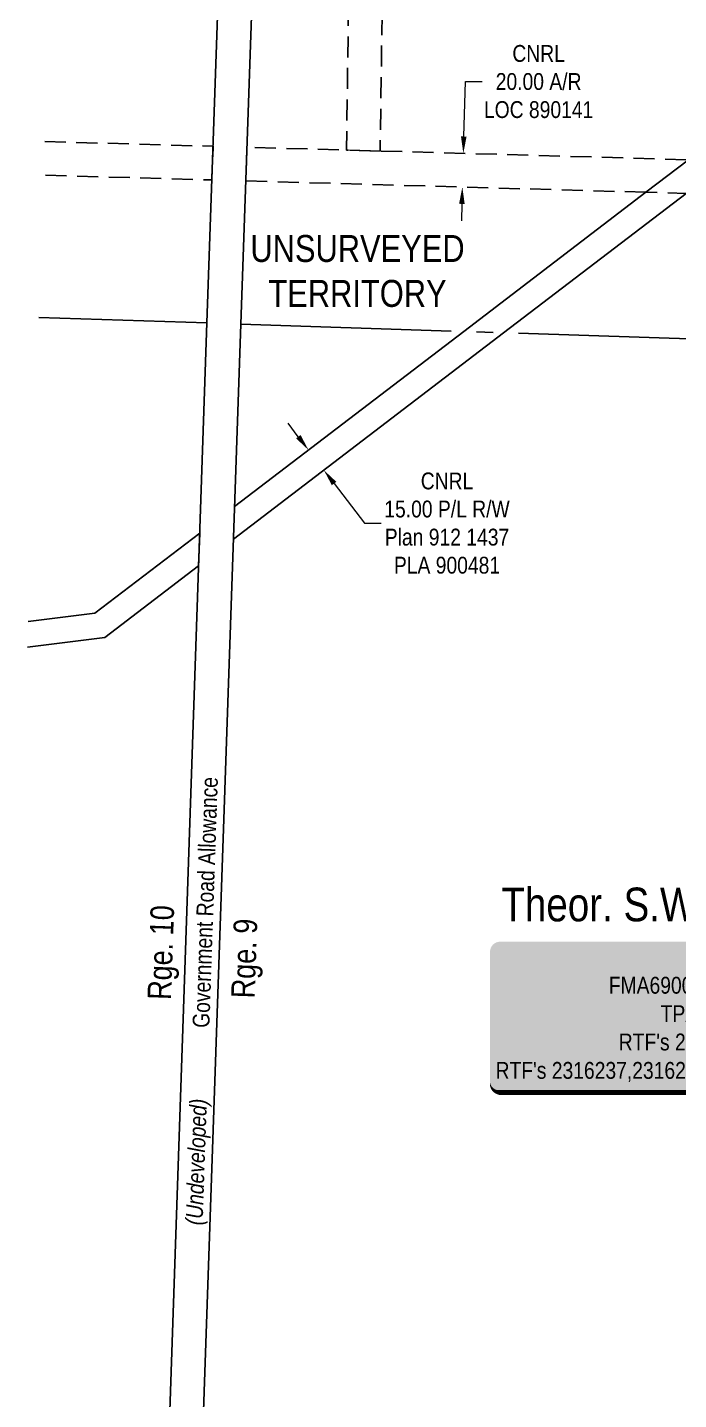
# Model space of a CAD drawing. Extents: x 347027 to 353466, y 6157949 to 6165050.
# Drawn here: x 348777 to 349164, y 6160236 to 6161050 of the extents above; entities that cross this region are included whole.
import ezdxf
from ezdxf.enums import TextEntityAlignment as Align

# ---------------------------------------------------------------- set-up
doc = ezdxf.new("R2010")
doc.units = 0
doc.header["$LTSCALE"] = 5
doc.header["$PDSIZE"] = 20
doc.linetypes.add('foc-ACCESSROAD', pattern=[3.75, 2.5, -1.25])
doc.linetypes.add('foc-QUARTERLINE', pattern=[33, 25, -3, 2, -3])
doc.layers.get('Defpoints').update_dxf_attribs({"color": 9})
for name, color, linetype in [('AS-SURFACE IMPACT', 7, 'Continuous'), ('C-SYMBOL', 7, 'Continuous'), ('D-TXT', 6, 'Continuous'), ('F-AR', 190, 'foc-ACCESSROAD'), ('F-RW', 190, 'Continuous'), ('L-QSEC', 8, 'foc-QUARTERLINE'), ('L-ROAD-T', 7, 'Continuous'), ('L-SEC', 7, 'Continuous'), ('L-UNS-T', 3, 'Continuous')]:
    doc.layers.add(name, color=color, linetype=linetype)
doc.layers.add('F-RW-T', color=190, linetype='Continuous', lineweight=9)
doc.layers.add('T-TEXT', color=48, linetype='Continuous', lineweight=18)
doc.styles.add('175L', font='ARIALN.TTF', dxfattribs={"height": 20})
doc.styles.add('80', font='ARIALN.TTF', dxfattribs={"height": 10})
doc.styles.add('80CG', font='ARIALN.TTF', dxfattribs={"height": 10})
doc.styles.add('80L', font='ARIALN.TTF', dxfattribs={"height": 10})
doc.styles.add('80LS', font='ARIALNI.TTF', dxfattribs={"height": 10})
doc.dimstyles.new('Compass 5 000', dxfattribs={"dimscale": 5, "dimtxt": 9, "dimasz": 2, "dimexe": 0.2, "dimexo": 0.0625, "dimgap": 0.5, "dimtad": 0, "dimtih": 1, "dimtoh": 1, "dimzin": 0, "dimdsep": 46, "dimtxsty": '80CG', "dimcen": 0.1, "dimse1": 1, "dimse2": 1, "dimclrd": 256, "dimclrt": 256, "dimaunit": 1, "dimadec": 4, "dimazin": 0, "dimtfac": 0.06, "dimtofl": 0, "dimtmove": 0, "dimatfit": 1, "dimfxl": 0.2, "dimtolj": 1, "dimtzin": 0, "dimlwd": -1, "dimarcsym": 0})

# ---------------------------------------------------------------- blocks, each defined once
blk = doc.blocks.new('*U40')
h = blk.add_hatch(color=255)
edge = h.paths.add_edge_path()
edge.add_line((-184, -45.5), (184, -45.5))
edge.add_arc((184, -39.5), 6, 270, 360)
edge.add_line((190, -39.5), (190, 38))
edge.add_arc((184, 38), 6, 0, 90)
edge.add_line((184, 44), (-184, 44))
edge.add_arc((-184, 38), 6, 90, 180)
edge.add_line((-190, 38), (-190, -39.5))
edge.add_arc((-184, -39.5), 6, 180, 270)
at = {"color": 44, "flags": 128}
blk.add_lwpolyline([(-184, -45.5, 3, 3, 0), (184, -45.5, 3, 3, 0.414214), (190, -39.5, 3, 3, 0), (190, 38, 3, 0, 0.414214), (184, 44, 0, 0, 0), (-184, 44, 0, 0, 0.414214), (-190, 38, 0, 0, 0), (-190, -39.5, 0, 3, 0.414214)], format="xyseb", close=True, dxfattribs=at)
at = {"color": 44, "style": '80'}
blk.add_attdef('ENTER_TEXT_001', (-35.99, -5), '', height=10, dxfattribs=at)
blk = doc.blocks.new('*D83')
at = {"layer": 'Defpoints', "color": 0, "transparency": 16777216}
for p in [(348937.51, 6160794.3), (348953.35, 6160787.52), (348946.61, 6160782.38)]:
    blk.add_point(p, dxfattribs=at)
at = {"layer": 'F-RW-T', "transparency": 16777216}
for p, q in [((348938.18, 6160807.39), (348932.11, 6160815.34)), ((348959.42, 6160779.57), (348977.39, 6160756.04)), ((348977.39, 6160756.04), (348987.39, 6160756.04))]:
    blk.add_line(p, q, dxfattribs=at)
for points in [[(348939.5, 6160808.4), (348936.86, 6160806.38), (348944.25, 6160799.44)], [(348960.75, 6160780.58), (348958.1, 6160778.56), (348953.35, 6160787.52)]]:
    blk.add_solid(points, dxfattribs=at)
at = {"layer": 'F-RW-T', "transparency": 16777216, "insert": (349026.48, 6160756.04), "char_height": 10, "attachment_point": 5, "style": '80CG'}
blk.add_mtext('\\A1;CNRL\\P15.00 P/L R/W\\PPlan 912 1437\\PPLA 900481', dxfattribs=at)
blk = doc.blocks.new('*D89')
at = {"layer": 'Defpoints', "color": 0, "transparency": 16777216}
for p in [(349036.16, 6160975.56), (349052.42, 6160975.1), (349051.85, 6160955.1)]:
    blk.add_point(p, dxfattribs=at)
at = {"layer": 'F-RW-T', "transparency": 16777216}
for p, q in [((349036.44, 6160985.56), (349037.37, 6161018.14)), ((349037.37, 6161018.14), (349047.37, 6161018.14)), ((349035.31, 6160945.57), (349035.03, 6160935.57))]:
    blk.add_line(p, q, dxfattribs=at)
for points in [[(349034.78, 6160985.6), (349038.11, 6160985.51), (349036.16, 6160975.56)], [(349033.64, 6160945.62), (349036.98, 6160945.52), (349035.59, 6160955.56)]]:
    blk.add_solid(points, dxfattribs=at)
at = {"layer": 'F-RW-T', "transparency": 16777216, "insert": (349080.88, 6161018.14), "char_height": 10, "attachment_point": 5, "style": '80CG'}
blk.add_mtext('\\A1;CNRL\\P20.00 A/R\\PLOC 890141', dxfattribs=at)

msp = doc.modelspace()

# ---------------------------------------------------------------- linework, layer by layer
at = {"layer": 'F-AR', "flags": 128}
for points in [[(348986.796, 6160976.959), (348966.808, 6160977.524), (348971.469, 6161316.975), (348991.456, 6161316.313), (348986.796, 6160976.959)], [(349144.644, 6160952.476), (348906.947, 6160959.206), (348907.632, 6160979.196), (348966.808, 6160977.524), (348986.796, 6160976.959), (349169.958, 6160971.767), (349197.028, 6160980.441), (349515.03, 6161223.227), (349539.934, 6161246.87), (349545.409, 6161239.661), (349550.36, 6161233.143), (349552.103, 6161230.847), (349528.021, 6161207.984), (349191.615, 6160951.146), (349168.468, 6160951.802), (349144.644, 6160952.476)]]:
    msp.add_lwpolyline(points, close=True, dxfattribs=at)
msp.add_lwpolyline([(348787.6, 6160982.594), (348887.528, 6160979.765), (348886.843, 6160959.776), (348786.915, 6160962.605)], dxfattribs=at)
at = {"layer": 'F-RW'}
for points in [[(348900.32, 6160765.895), (349036.439, 6160869.839), (349144.644, 6160952.476), (349169.958, 6160971.767), (349536.341, 6161251.602), (349541.137, 6161255.266), (349555.722, 6161327.803), (349570.424, 6161324.847), (349554.724, 6161246.775), (349545.409, 6161239.661), (349168.468, 6160951.802), (349060.12, 6160869.054), (348899.655, 6160746.516)], [(348777.826, 6160697.593), (348817.35, 6160702.531), (348879.655, 6160750.114)], [(348879.654, 6160750.109), (348878.99, 6160730.734)], [(348878.991, 6160730.735), (348823.23, 6160688.153), (348777.306, 6160682.415)]]:
    msp.add_lwpolyline(points, dxfattribs=at)
at = {"layer": 'L-QSEC'}
for p, q in [((348784.02, 6160878.2), (348883.933, 6160874.895)), ((348904.034, 6160874.23), (350514.213, 6160820.957))]:
    msp.add_line(p, q, dxfattribs=at)
at = {"layer": 'L-SEC'}
for p, q in [((348911.508, 6161679.155), (348883.933, 6160874.895)), ((348931.608, 6161678.466), (348904.033, 6160874.206)), ((348883.933, 6160874.895), (348856.359, 6160070.634)), ((348904.033, 6160874.206), (348876.459, 6160069.945))]:
    msp.add_line(p, q, dxfattribs=at)

# ---------------------------------------------------------------- block references
at = {"layer": 'AS-SURFACE IMPACT'}
ref = msp.add_blockref('*U40', (349242.016, 6160463.609), dxfattribs=at)
ref.add_attrib('ENTER_TEXT_001', 'DTLG910005 Norbord Inc.', (349174.578, 6160493.597), dxfattribs={"layer": '0', "color": 44, "height": 10, "style": '80'})
ref.add_attrib('ENTER_TEXT_002', 'FMA6900016 Weyerhaeuser Company Limited', (349122.562, 6160476.753), dxfattribs={"layer": '0', "color": 44, "height": 10, "style": '80'})
ref.add_attrib('ENTER_TEXT_003', 'TPA 2706 JIM ROBERT MENZIES', (349153.367, 6160459.909), dxfattribs={"layer": '0', "color": 44, "height": 10, "style": '80'})
ref.add_attrib('ENTER_TEXT_004', "RTF's 209843 Pembina Pipeline Corporation", (349128.49, 6160443.065), dxfattribs={"layer": '0', "color": 44, "height": 10, "style": '80'})
ref.add_attrib('ENTER_TEXT_005', "RTF's 2316237,2316244,245243,245247 CSV Midstream Solutions Corp.", (349055.328, 6160426.221), dxfattribs={"layer": '0', "color": 44, "height": 10, "style": '80'})

# ---------------------------------------------------------------- texts
at = {"layer": 'C-SYMBOL', "color": 3, "style": '175L'}
msp.add_text('Theor. S.W.1/4 Sec. 7-76-9-W.6M.', height=20, dxfattribs=at).set_placement((349235.071, 6160513.7), align=Align.BOTTOM_CENTER)
at = {"layer": 'D-TXT', "color": 3, "style": '80L'}
msp.add_text('Rge. 10', height=13.9966, rotation=88.034797, dxfattribs=at).set_placement((348862.557, 6160472.909))
at = {"layer": 'L-ROAD-T', "style": '80L'}
msp.add_text('Government Road Allowance', height=9.99755, rotation=88.03639, dxfattribs=at).set_placement((348882.873, 6160530.941), align=Align.MIDDLE_CENTER)
at = {"layer": 'L-UNS-T', "color": 3, "insert": (348973.329, 6160905.656), "char_height": 15.99608, "attachment_point": 5, "style": '80L'}
msp.add_mtext_dynamic_manual_height_columns('UNSURVEYED TERRITORY', width=126.44473, gutter_width=47.512, heights=[0], dxfattribs=at)
at = {"layer": 'T-TEXT', "style": '80LS'}
msp.add_text('(Undeveloped)', height=9.99755, rotation=88.03639, dxfattribs=at).set_placement((348877.591, 6160376.881), align=Align.MIDDLE_CENTER)

# ---------------------------------------------------------------- dimensions: what is measured, and where the dimension line sits
at = {"layer": 'F-RW-T'}
for base, p1, p2, angle, text, picture, middle in [((349036.161, 6160975.56), (349051.848, 6160955.103), (349052.415, 6160975.099), 88.376477, 'CNRL\\P20.00 A/R\\PLOC 890141', '*D89', (349080.881, 6161018.135)), ((348953.351, 6160787.521), (348937.512, 6160794.296), (348946.614, 6160782.376), 307.366935, 'CNRL\\P15.00 P/L R/W\\PPlan 912 1437\\PPLA 900481', '*D83', (349026.477, 6160756.04))]:
    dim = msp.add_linear_dim(base=base, p1=p1, p2=p2, angle=angle, text=text, dimstyle='Compass 5 000', dxfattribs=at)
    dim.commit()
    dim.dimension.update_dxf_attribs({"geometry": picture, "text_midpoint": middle, "dimtype": 161})

# ---------------------------------------------------------------- next in the draw order: texts
at = {"layer": 'D-TXT', "color": 3, "insert": (348898.258, 6160474.292), "char_height": 13.9966, "width": 46.65517, "attachment_point": 1, "rotation": 88.034797, "style": '80L', "bg_fill": 3, "box_fill_scale": 1.15, "bg_fill_color": 256, "bg_fill_true_color": 256, "bg_fill_transparency": 0}
msp.add_mtext('Rge. 9', dxfattribs=at)

doc.saveas('drawing.dxf')
